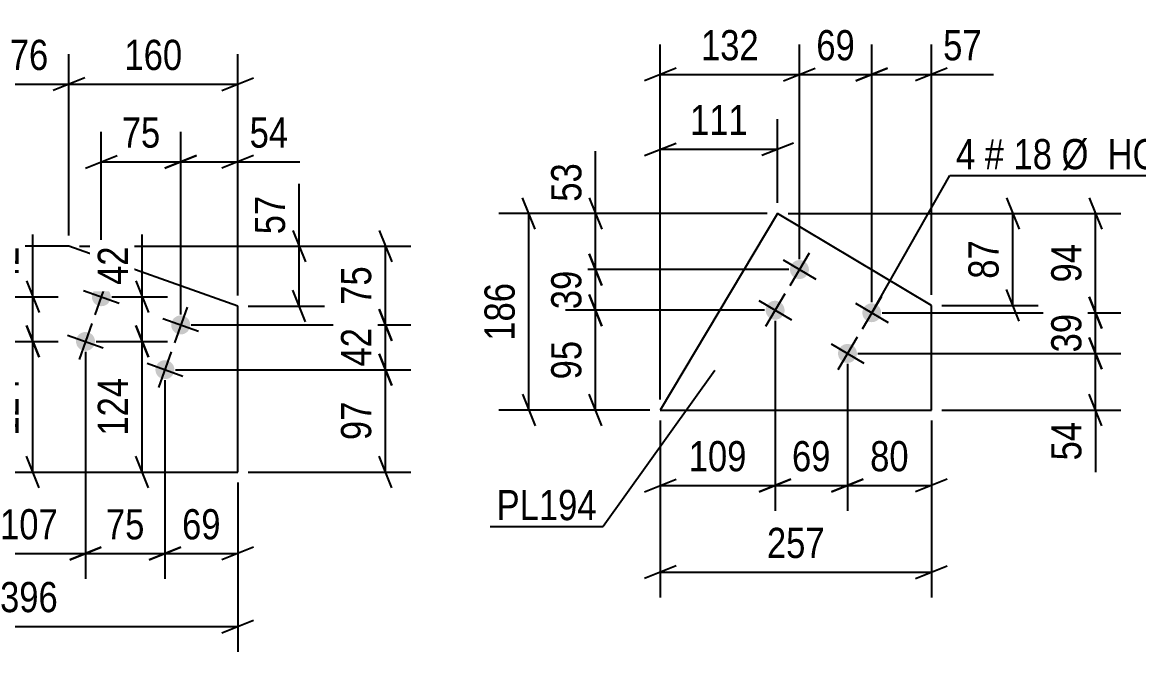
# Model space of a CAD drawing. Header units: millimetres. Extents: x 0 to 420, y 0 to 297.
# Drawn here: x 251.2 to 357.1, y 133 to 192.7 of the extents above; entities that cross this region are included whole.
import ezdxf

# ---------------------------------------------------------------- set-up
doc = ezdxf.new("R2010")
doc.units = ezdxf.units.MM
doc.styles.add('Arial Narrow', font='ARIALN.TTF', dxfattribs={"height": 0.2})

# ---------------------------------------------------------------- blocks, each defined once
blk = doc.blocks.new('Part-318893011-4851 - 4850')
at = {"color": 2, "linetype": 'Continuous'}
for p, q in [((322.86, 174.6), (311.72, 155.95)), ((337.46, 165.88), (322.86, 174.6)), ((337.46, 155.95), (337.46, 165.88)), ((311.72, 155.95), (337.46, 155.95))]:
    blk.add_line(p, q, dxfattribs=at)
blk = doc.blocks.new('Bolt-318893011-4852 - 4850')
at = {"linetype": 'Continuous'}
for points in [[(325.71, 168.82, -1), (324.16, 169.74, -1)], [(323.4, 164.96, -1), (321.85, 165.88, -1)], [(332.57, 164.72, -1), (331.03, 165.64, -1)], [(330.27, 160.86, -1), (328.72, 161.78, -1)]]:
    blk.add_hatch(color=1, dxfattribs=at).paths.add_polyline_path(points)
at = {"color": 1, "linetype": 'Continuous'}
for p, q in [((325.86, 170.83), (324.01, 167.74)), ((323.39, 170.21), (326.48, 168.36)), ((323.55, 166.97), (321.7, 163.87)), ((332.72, 166.73), (330.88, 163.64)), ((321.08, 166.34), (324.17, 164.5)), ((330.26, 166.1), (333.35, 164.26)), ((327.95, 162.24), (331.04, 160.39)), ((330.42, 162.86), (328.57, 159.77))]:
    blk.add_line(p, q, dxfattribs=at)
blk = doc.blocks.new('Part-318893011-21464 - 21463')
at = {"color": 2, "linetype": 'Continuous'}
for p, q in [((248, 171.5), (231.98, 165.82)), ((255.59, 171.5), (248, 171.5)), ((271.61, 165.82), (255.59, 171.5)), ((231.98, 165.82), (231.98, 150.07)), ((271.61, 150.07), (271.61, 165.82)), ((231.98, 150.07), (271.61, 150.07))]:
    blk.add_line(p, q, dxfattribs=at)
blk = doc.blocks.new('Bolt-318893011-21465 - 21463')
at = {"linetype": 'Continuous'}
for points in [[(259.51, 166.4, -1), (257.81, 167, -1)], [(267.05, 163.72, -1), (265.35, 164.33, -1)], [(258.01, 162.16, -1), (256.31, 162.76, -1)], [(265.55, 159.48, -1), (263.85, 160.08, -1)]]:
    blk.add_hatch(color=1, dxfattribs=at).paths.add_polyline_path(points)
at = {"color": 1, "linetype": 'Continuous'}
for p, q in [((259.26, 168.4), (258.06, 165)), ((256.97, 167.3), (260.36, 166.1)), ((266.8, 165.72), (265.6, 162.33)), ((264.51, 164.63), (267.9, 163.42)), ((257.76, 164.15), (256.56, 160.76)), ((255.46, 163.06), (258.85, 161.86)), ((265.3, 161.48), (264.1, 158.09)), ((263, 160.39), (266.39, 159.18))]:
    blk.add_line(p, q, dxfattribs=at)
blk = doc.blocks.new('StraightDimension-318893011-4860 - 4850')
at = {"color": 7, "linetype": 'Continuous'}
for p, q in [((311.72, 154.95), (311.72, 138.16)), ((337.46, 154.95), (337.46, 138.16)), ((313.22, 141.16), (310.22, 139.96)), ((335.96, 139.96), (338.96, 141.16)), ((311.72, 140.56), (337.46, 140.56))]:
    blk.add_line(p, q, dxfattribs=at)
at = {"color": 0}
blk.add_wipeout([(327.93, 141.31), (327.93, 145.51), (321.25, 145.51), (321.25, 141.31)], dxfattribs=at)
at = {"color": 3, "style": 'Arial Narrow'}
blk.add_text('257', height=2.863, dxfattribs=at).set_placement((321.85, 141.91))
blk = doc.blocks.new('StraightDimension-318893011-23802 - 4850')
at = {"color": 7, "linetype": 'Continuous'}
for p, q in [((311.72, 156.95), (311.72, 190.64)), ((324.93, 170.28), (324.93, 190.64)), ((313.22, 188.39), (310.22, 187.19)), ((311.72, 187.79), (324.93, 187.79)), ((323.43, 187.19), (326.43, 188.39))]:
    blk.add_line(p, q, dxfattribs=at)
at = {"color": 0}
blk.add_wipeout([(321.67, 188.54), (321.67, 192.74), (314.99, 192.74), (314.99, 188.54)], dxfattribs=at)
at = {"color": 3, "style": 'Arial Narrow'}
blk.add_text('132', height=2.863, dxfattribs=at).set_placement((315.59, 189.14))
blk = doc.blocks.new('StraightDimension-318893011-23800 - 4850')
at = {"color": 7, "linetype": 'Continuous'}
for p, q in [((331.8, 166.18), (331.8, 190.64)), ((337.46, 166.88), (337.46, 190.64)), ((330.3, 187.19), (333.3, 188.39)), ((331.8, 187.79), (337.46, 187.79)), ((338.96, 188.39), (335.96, 187.19)), ((337.46, 187.79), (343.36, 187.79)), ((337.46, 187.79), (343.36, 187.79))]:
    blk.add_line(p, q, dxfattribs=at)
at = {"color": 0}
blk.add_wipeout([(342.84, 188.54), (342.84, 192.74), (337.98, 192.74), (337.98, 188.54)], dxfattribs=at)
at = {"color": 3, "style": 'Arial Narrow'}
blk.add_text('57', height=2.863, dxfattribs=at).set_placement((338.58, 189.14))
blk = doc.blocks.new('StraightDimension-318893011-4854 - 4850')
at = {"color": 7, "linetype": 'Continuous'}
for p, q in [((311.72, 156.95), (311.72, 183.54)), ((322.86, 175.6), (322.86, 183.54)), ((310.22, 180.09), (313.22, 181.29)), ((324.36, 181.29), (321.36, 180.09)), ((311.72, 180.69), (322.86, 180.69))]:
    blk.add_line(p, q, dxfattribs=at)
at = {"color": 0}
blk.add_wipeout([(320.64, 181.44), (320.64, 185.64), (313.95, 185.64), (313.95, 181.44)], dxfattribs=at)
at = {"color": 3, "style": 'Arial Narrow'}
blk.add_text('111', height=2.863, dxfattribs=at).set_placement((314.55, 182.04))
blk = doc.blocks.new('StraightDimension-318893011-4864 - 4850')
at = {"color": 7, "linetype": 'Continuous'}
for p, q in [((344.59, 176.1), (345.79, 173.1)), ((323.86, 174.6), (347.59, 174.6)), ((345.19, 165.88), (345.19, 174.6)), ((345.79, 164.38), (344.59, 167.38)), ((338.46, 165.88), (347.59, 165.88))]:
    blk.add_line(p, q, dxfattribs=at)
at = {"color": 0}
blk.add_wipeout([(344.44, 172.66), (340.24, 172.66), (340.24, 167.81), (344.44, 167.81)], dxfattribs=at)
at = {"color": 3, "style": 'Arial Narrow'}
blk.add_text('87', height=2.863, rotation=90.0002, dxfattribs=at).set_placement((343.84, 168.41))
blk = doc.blocks.new('StraightDimension-318893011-4870 - 4850')
at = {"color": 7, "linetype": 'Continuous'}
for p, q in [((299.85, 173.1), (298.65, 176.1)), ((321.86, 174.6), (296.4, 174.6)), ((299.25, 155.95), (299.25, 174.6)), ((298.65, 157.45), (299.85, 154.45)), ((310.72, 155.95), (296.4, 155.95))]:
    blk.add_line(p, q, dxfattribs=at)
at = {"color": 0}
blk.add_wipeout([(298.5, 168.61), (294.3, 168.61), (294.3, 161.93), (298.5, 161.93)], dxfattribs=at)
at = {"color": 3, "style": 'Arial Narrow'}
blk.add_text('186', height=2.863, rotation=90.0002, dxfattribs=at).set_placement((297.9, 162.53))
blk = doc.blocks.new('StraightDimension-318893011-23717 - 4850')
at = {"color": 7, "linetype": 'Continuous'}
for p, q in [((305.58, 174.6), (305.58, 180.5)), ((305.58, 174.6), (305.58, 180.5)), ((304.98, 176.1), (306.18, 173.1)), ((321.86, 174.6), (302.73, 174.6)), ((305.58, 169.28), (305.58, 174.6)), ((306.18, 167.78), (304.98, 170.78)), ((323.93, 169.28), (302.73, 169.28))]:
    blk.add_line(p, q, dxfattribs=at)
at = {"color": 0}
blk.add_wipeout([(304.83, 179.98), (300.63, 179.98), (300.63, 175.12), (304.83, 175.12)], dxfattribs=at)
at = {"color": 3, "style": 'Arial Narrow'}
blk.add_text('53', height=2.863, rotation=90.0002, dxfattribs=at).set_placement((304.23, 175.72))
blk = doc.blocks.new('StraightDimension-318893011-23718 - 4850')
at = {"color": 7, "linetype": 'Continuous'}
for p, q in [((304.98, 170.78), (306.18, 167.78)), ((323.93, 169.28), (302.73, 169.28)), ((305.58, 165.42), (305.58, 169.28)), ((306.18, 163.92), (304.98, 166.92)), ((321.62, 165.42), (302.73, 165.42))]:
    blk.add_line(p, q, dxfattribs=at)
at = {"color": 0}
blk.add_wipeout([(304.83, 169.78), (300.63, 169.78), (300.63, 164.92), (304.83, 164.92)], dxfattribs=at)
at = {"color": 3, "style": 'Arial Narrow'}
blk.add_text('39', height=2.863, rotation=90.0002, dxfattribs=at).set_placement((304.23, 165.52))
blk = doc.blocks.new('StraightDimension-318893011-23719 - 4850')
at = {"color": 7, "linetype": 'Continuous'}
for p, q in [((304.98, 166.92), (306.18, 163.92)), ((321.62, 165.42), (302.73, 165.42)), ((305.58, 155.95), (305.58, 165.42)), ((306.18, 154.45), (304.98, 157.45)), ((310.72, 155.95), (302.73, 155.95))]:
    blk.add_line(p, q, dxfattribs=at)
at = {"color": 0}
blk.add_wipeout([(304.83, 163.11), (300.63, 163.11), (300.63, 158.26), (304.83, 158.26)], dxfattribs=at)
at = {"color": 3, "style": 'Arial Narrow'}
blk.add_text('95', height=2.863, rotation=90.0002, dxfattribs=at).set_placement((304.23, 158.86))
blk = doc.blocks.new('StraightDimension-318893011-23740 - 4850')
at = {"color": 7, "linetype": 'Continuous'}
for p, q in [((329.49, 160.32), (329.49, 146.39)), ((337.46, 154.95), (337.46, 146.39)), ((327.99, 148.19), (330.99, 149.39)), ((329.49, 148.79), (337.46, 148.79)), ((338.96, 149.39), (335.96, 148.19))]:
    blk.add_line(p, q, dxfattribs=at)
at = {"color": 0}
blk.add_wipeout([(335.9, 149.54), (335.9, 153.74), (331.05, 153.74), (331.05, 149.54)], dxfattribs=at)
at = {"color": 3, "style": 'Arial Narrow'}
blk.add_text('80', height=2.863, dxfattribs=at).set_placement((331.65, 150.14))
blk = doc.blocks.new('StraightDimension-318893011-23741 - 4850')
at = {"color": 7, "linetype": 'Continuous'}
for p, q in [((322.62, 164.42), (322.62, 146.39)), ((329.49, 160.32), (329.49, 146.39)), ((321.12, 148.19), (324.12, 149.39)), ((322.62, 148.79), (329.49, 148.79)), ((330.99, 149.39), (327.99, 148.19))]:
    blk.add_line(p, q, dxfattribs=at)
at = {"color": 0}
blk.add_wipeout([(328.49, 149.54), (328.49, 153.74), (323.63, 153.74), (323.63, 149.54)], dxfattribs=at)
at = {"color": 3, "style": 'Arial Narrow'}
blk.add_text('69', height=2.863, dxfattribs=at).set_placement((324.23, 150.14))
blk = doc.blocks.new('StraightDimension-318893011-23742 - 4850')
at = {"color": 7, "linetype": 'Continuous'}
for p, q in [((322.62, 164.42), (322.62, 146.39)), ((311.72, 154.95), (311.72, 146.39)), ((310.22, 148.19), (313.22, 149.39)), ((311.72, 148.79), (322.62, 148.79)), ((324.12, 149.39), (321.12, 148.19))]:
    blk.add_line(p, q, dxfattribs=at)
at = {"color": 0}
blk.add_wipeout([(320.52, 149.54), (320.52, 153.74), (313.83, 153.74), (313.83, 149.54)], dxfattribs=at)
at = {"color": 3, "style": 'Arial Narrow'}
blk.add_text('109', height=2.863, dxfattribs=at).set_placement((314.43, 150.14))
blk = doc.blocks.new('StraightDimension-318893011-23770 - 4850')
at = {"color": 7, "linetype": 'Continuous'}
for p, q in [((352.45, 176.1), (353.65, 173.1)), ((323.86, 174.6), (355.45, 174.6)), ((353.05, 165.18), (353.05, 174.6)), ((353.65, 163.68), (352.45, 166.68)), ((332.8, 165.18), (355.45, 165.18))]:
    blk.add_line(p, q, dxfattribs=at)
at = {"color": 0}
blk.add_wipeout([(352.3, 172.32), (348.1, 172.32), (348.1, 167.46), (352.3, 167.46)], dxfattribs=at)
at = {"color": 3, "style": 'Arial Narrow'}
blk.add_text('94', height=2.863, rotation=90.0002, dxfattribs=at).set_placement((351.7, 168.06))
blk = doc.blocks.new('StraightDimension-318893011-23771 - 4850')
at = {"color": 7, "linetype": 'Continuous'}
for p, q in [((352.45, 166.68), (353.65, 163.68)), ((332.8, 165.18), (355.45, 165.18)), ((353.05, 161.32), (353.05, 165.18)), ((353.65, 159.82), (352.45, 162.82)), ((330.49, 161.32), (355.45, 161.32))]:
    blk.add_line(p, q, dxfattribs=at)
at = {"color": 0}
blk.add_wipeout([(352.3, 165.68), (348.1, 165.68), (348.1, 160.82), (352.3, 160.82)], dxfattribs=at)
at = {"color": 3, "style": 'Arial Narrow'}
blk.add_text('39', height=2.863, rotation=90.0002, dxfattribs=at).set_placement((351.7, 161.42))
blk = doc.blocks.new('StraightDimension-318893011-23772 - 4850')
at = {"color": 7, "linetype": 'Continuous'}
for p, q in [((352.45, 162.82), (353.65, 159.82)), ((330.49, 161.32), (355.45, 161.32)), ((353.05, 155.95), (353.05, 161.32)), ((353.65, 154.45), (352.45, 157.45)), ((338.46, 155.95), (355.45, 155.95)), ((353.05, 155.95), (353.05, 150.04)), ((353.05, 155.95), (353.05, 150.04))]:
    blk.add_line(p, q, dxfattribs=at)
at = {"color": 0}
blk.add_wipeout([(352.3, 155.42), (348.1, 155.42), (348.1, 150.57), (352.3, 150.57)], dxfattribs=at)
at = {"color": 3, "style": 'Arial Narrow'}
blk.add_text('54', height=2.863, rotation=90.0002, dxfattribs=at).set_placement((351.7, 151.17))
blk = doc.blocks.new('StraightDimension-318893011-23801 - 4850')
at = {"color": 7, "linetype": 'Continuous'}
for p, q in [((324.93, 170.28), (324.93, 190.64)), ((331.8, 166.18), (331.8, 190.64)), ((323.43, 187.19), (326.43, 188.39)), ((324.93, 187.79), (331.8, 187.79)), ((333.3, 188.39), (330.3, 187.19))]:
    blk.add_line(p, q, dxfattribs=at)
at = {"color": 0}
blk.add_wipeout([(330.79, 188.54), (330.79, 192.74), (325.94, 192.74), (325.94, 188.54)], dxfattribs=at)
at = {"color": 3, "style": 'Arial Narrow'}
blk.add_text('69', height=2.863, dxfattribs=at).set_placement((326.54, 189.14))
blk = doc.blocks.new('StraightDimension-318893011-23581 - 21463')
at = {"color": 7, "linetype": 'Continuous'}
for p, q in [((258.66, 167.7), (258.66, 182.35)), ((266.2, 165.03), (266.2, 182.35)), ((257.16, 178.9), (260.16, 180.1)), ((258.66, 179.5), (266.2, 179.5)), ((267.7, 180.1), (264.7, 178.9))]:
    blk.add_line(p, q, dxfattribs=at)
at = {"color": 0}
blk.add_wipeout([(264.86, 180.25), (264.86, 184.45), (260, 184.45), (260, 180.25)], dxfattribs=at)
at = {"color": 3, "style": 'Arial Narrow'}
blk.add_text('75', height=2.863, dxfattribs=at).set_placement((260.6, 180.85))
blk = doc.blocks.new('StraightDimension-318893011-23669 - 21463')
at = {"color": 7, "linetype": 'Continuous'}
for p, q in [((252.17, 166.7), (252.17, 172.61)), ((252.17, 166.7), (252.17, 172.61)), ((251.57, 168.2), (252.77, 165.2)), ((245.93, 166.7), (254.57, 166.7)), ((252.17, 162.46), (252.17, 166.7)), ((252.77, 160.96), (251.57, 163.96)), ((247.43, 162.46), (254.57, 162.46))]:
    blk.add_line(p, q, dxfattribs=at)
at = {"color": 0}
blk.add_wipeout([(251.42, 172.08), (247.22, 172.08), (247.22, 167.22), (251.42, 167.22)], dxfattribs=at)
at = {"color": 3, "style": 'Arial Narrow'}
blk.add_text('42', height=2.863, rotation=90.0002, dxfattribs=at).set_placement((250.82, 167.82))
blk = doc.blocks.new('StraightDimension-318893011-23634 - 21463')
at = {"color": 7, "linetype": 'Continuous'}
for p, q in [((246.43, 161.46), (246.43, 139.93)), ((257.16, 161.46), (257.16, 139.93)), ((244.93, 141.73), (247.93, 142.93)), ((246.43, 142.33), (257.16, 142.33)), ((258.66, 142.93), (255.66, 141.73))]:
    blk.add_line(p, q, dxfattribs=at)
at = {"color": 0}
blk.add_wipeout([(255.14, 143.08), (255.14, 147.28), (248.45, 147.28), (248.45, 143.08)], dxfattribs=at)
at = {"color": 3, "style": 'Arial Narrow'}
blk.add_text('107', height=2.863, dxfattribs=at).set_placement((249.05, 143.68))
blk = doc.blocks.new('StraightDimension-318893011-23632 - 21463')
at = {"color": 7, "linetype": 'Continuous'}
for p, q in [((264.7, 158.78), (264.7, 139.93)), ((271.61, 149.07), (271.61, 139.93)), ((263.2, 141.73), (266.2, 142.93)), ((264.7, 142.33), (271.61, 142.33)), ((273.11, 142.93), (270.11, 141.73))]:
    blk.add_line(p, q, dxfattribs=at)
at = {"color": 0}
blk.add_wipeout([(270.58, 143.08), (270.58, 147.28), (265.73, 147.28), (265.73, 143.08)], dxfattribs=at)
at = {"color": 3, "style": 'Arial Narrow'}
blk.add_text('69', height=2.863, dxfattribs=at).set_placement((266.33, 143.68))
blk = doc.blocks.new('StraightDimension-318893011-21686 - 21463')
at = {"color": 7, "linetype": 'Continuous'}
for p, q in [((255.59, 172.5), (255.59, 189.72)), ((271.61, 166.82), (271.61, 189.72)), ((257.09, 187.47), (254.09, 186.27)), ((255.59, 186.87), (271.61, 186.87)), ((270.11, 186.27), (273.11, 187.47))]:
    blk.add_line(p, q, dxfattribs=at)
at = {"color": 0}
blk.add_wipeout([(266.94, 187.62), (266.94, 191.82), (260.26, 191.82), (260.26, 187.62)], dxfattribs=at)
at = {"color": 3, "style": 'Arial Narrow'}
blk.add_text('160', height=2.863, dxfattribs=at).set_placement((260.86, 188.22))
blk = doc.blocks.new('StraightDimension-318893011-21687 - 21463')
at = {"color": 7, "linetype": 'Continuous'}
for p, q in [((248, 172.5), (248, 189.72)), ((255.59, 172.5), (255.59, 189.72)), ((246.5, 186.27), (249.5, 187.47)), ((248, 186.87), (255.59, 186.87)), ((257.09, 187.47), (254.09, 186.27))]:
    blk.add_line(p, q, dxfattribs=at)
at = {"color": 0}
blk.add_wipeout([(254.22, 187.62), (254.22, 191.82), (249.37, 191.82), (249.37, 187.62)], dxfattribs=at)
at = {"color": 3, "style": 'Arial Narrow'}
blk.add_text('76', height=2.863, dxfattribs=at).set_placement((249.97, 188.22))
blk = doc.blocks.new('StraightDimension-318893011-21694 - 21463')
at = {"color": 7, "linetype": 'Continuous'}
for p, q in [((231.98, 149.07), (231.98, 133.02)), ((271.61, 149.07), (271.61, 133.02)), ((233.48, 136.02), (230.48, 134.82)), ((270.11, 134.82), (273.11, 136.02)), ((231.98, 135.42), (271.61, 135.42))]:
    blk.add_line(p, q, dxfattribs=at)
at = {"color": 0}
blk.add_wipeout([(255.14, 136.17), (255.14, 140.37), (248.45, 140.37), (248.45, 136.17)], dxfattribs=at)
at = {"color": 3, "style": 'Arial Narrow'}
blk.add_text('396', height=2.863, dxfattribs=at).set_placement((249.05, 136.77))
blk = doc.blocks.new('StraightDimension-318893011-21702 - 21463')
at = {"color": 7, "linetype": 'Continuous'}
for p, q in [((277.45, 171.5), (277.45, 177.41)), ((277.45, 171.5), (277.45, 177.41)), ((276.85, 173), (278.05, 170)), ((256.59, 171.5), (279.85, 171.5)), ((277.45, 165.82), (277.45, 171.5)), ((278.05, 164.32), (276.85, 167.32)), ((272.61, 165.82), (279.85, 165.82))]:
    blk.add_line(p, q, dxfattribs=at)
at = {"color": 0}
blk.add_wipeout([(276.7, 176.88), (272.5, 176.88), (272.5, 172.03), (276.7, 172.03)], dxfattribs=at)
at = {"color": 3, "style": 'Arial Narrow'}
blk.add_text('57', height=2.863, rotation=90.0002, dxfattribs=at).set_placement((276.1, 172.63))
blk = doc.blocks.new('StraightDimension-318893011-23609 - 21463')
at = {"color": 7, "linetype": 'Continuous'}
for p, q in [((285.03, 173), (286.23, 170)), ((256.59, 171.5), (288.03, 171.5)), ((285.63, 164.03), (285.63, 171.5)), ((286.23, 162.53), (285.03, 165.53)), ((267.2, 164.03), (288.03, 164.03))]:
    blk.add_line(p, q, dxfattribs=at)
at = {"color": 0}
blk.add_wipeout([(284.88, 170.19), (280.68, 170.19), (280.68, 165.34), (284.88, 165.34)], dxfattribs=at)
at = {"color": 3, "style": 'Arial Narrow'}
blk.add_text('75', height=2.863, rotation=90.0002, dxfattribs=at).set_placement((284.28, 165.94))
blk = doc.blocks.new('StraightDimension-318893011-23580 - 21463')
at = {"color": 7, "linetype": 'Continuous'}
for p, q in [((266.2, 165.03), (266.2, 182.35)), ((271.61, 166.82), (271.61, 182.35)), ((264.7, 178.9), (267.7, 180.1)), ((266.2, 179.5), (271.61, 179.5)), ((273.11, 180.1), (270.11, 178.9)), ((271.61, 179.5), (277.52, 179.5)), ((271.61, 179.5), (277.52, 179.5))]:
    blk.add_line(p, q, dxfattribs=at)
at = {"color": 0}
blk.add_wipeout([(276.99, 180.25), (276.99, 184.45), (272.14, 184.45), (272.14, 180.25)], dxfattribs=at)
at = {"color": 3, "style": 'Arial Narrow'}
blk.add_text('54', height=2.863, dxfattribs=at).set_placement((272.74, 180.85))
blk = doc.blocks.new('StraightDimension-318893011-23610 - 21463')
at = {"color": 7, "linetype": 'Continuous'}
for p, q in [((285.03, 165.53), (286.23, 162.53)), ((267.2, 164.03), (288.03, 164.03)), ((285.63, 159.78), (285.63, 164.03)), ((286.23, 158.28), (285.03, 161.28)), ((265.7, 159.78), (288.03, 159.78))]:
    blk.add_line(p, q, dxfattribs=at)
at = {"color": 0}
blk.add_wipeout([(284.88, 164.33), (280.68, 164.33), (280.68, 159.48), (284.88, 159.48)], dxfattribs=at)
at = {"color": 3, "style": 'Arial Narrow'}
blk.add_text('42', height=2.863, rotation=90.0002, dxfattribs=at).set_placement((284.28, 160.08))
blk = doc.blocks.new('StraightDimension-318893011-23611 - 21463')
at = {"color": 7, "linetype": 'Continuous'}
for p, q in [((285.03, 161.28), (286.23, 158.28)), ((265.7, 159.78), (288.03, 159.78)), ((285.63, 150.07), (285.63, 159.78)), ((286.23, 148.57), (285.03, 151.57)), ((272.61, 150.07), (288.03, 150.07))]:
    blk.add_line(p, q, dxfattribs=at)
at = {"color": 0}
blk.add_wipeout([(284.88, 157.35), (280.68, 157.35), (280.68, 152.5), (284.88, 152.5)], dxfattribs=at)
at = {"color": 3, "style": 'Arial Narrow'}
blk.add_text('97', height=2.863, rotation=90.0002, dxfattribs=at).set_placement((284.28, 153.1))
blk = doc.blocks.new('StraightDimension-318893011-23633 - 21463')
at = {"color": 7, "linetype": 'Continuous'}
for p, q in [((257.16, 161.46), (257.16, 139.93)), ((264.7, 158.78), (264.7, 139.93)), ((255.66, 141.73), (258.66, 142.93)), ((257.16, 142.33), (264.7, 142.33)), ((266.2, 142.93), (263.2, 141.73))]:
    blk.add_line(p, q, dxfattribs=at)
at = {"color": 0}
blk.add_wipeout([(263.36, 143.08), (263.36, 147.28), (258.5, 147.28), (258.5, 143.08)], dxfattribs=at)
at = {"color": 3, "style": 'Arial Narrow'}
blk.add_text('75', height=2.863, dxfattribs=at).set_placement((259.1, 143.68))
blk = doc.blocks.new('StraightDimension-318893011-23670 - 21463')
at = {"color": 7, "linetype": 'Continuous'}
for p, q in [((251.57, 163.96), (252.77, 160.96)), ((247.43, 162.46), (254.57, 162.46)), ((252.17, 150.07), (252.17, 162.46)), ((252.77, 148.57), (251.57, 151.57)), ((247.43, 150.07), (254.57, 150.07))]:
    blk.add_line(p, q, dxfattribs=at)
at = {"color": 0}
blk.add_wipeout([(251.42, 159.6), (247.22, 159.6), (247.22, 152.92), (251.42, 152.92)], dxfattribs=at)
at = {"color": 3, "style": 'Arial Narrow'}
blk.add_text('124', height=2.863, rotation=90.0002, dxfattribs=at).set_placement((250.82, 153.52))
blk = doc.blocks.new('StraightDimension-318893011-23693 - 21463')
at = {"color": 7, "linetype": 'Continuous'}
for p, q in [((262.54, 166.7), (262.54, 172.61)), ((262.54, 166.7), (262.54, 172.61)), ((261.94, 168.2), (263.14, 165.2)), ((259.66, 166.7), (264.94, 166.7)), ((262.54, 162.46), (262.54, 166.7)), ((263.14, 160.96), (261.94, 163.96)), ((258.16, 162.46), (264.94, 162.46))]:
    blk.add_line(p, q, dxfattribs=at)
at = {"color": 0}
blk.add_wipeout([(261.79, 172.08), (257.59, 172.08), (257.59, 167.22), (261.79, 167.22)], dxfattribs=at)
at = {"color": 3, "style": 'Arial Narrow'}
blk.add_text('42', height=2.863, rotation=90.0002, dxfattribs=at).set_placement((261.19, 167.82))
blk = doc.blocks.new('StraightDimension-318893011-23694 - 21463')
at = {"color": 7, "linetype": 'Continuous'}
for p, q in [((261.94, 163.96), (263.14, 160.96)), ((258.16, 162.46), (264.94, 162.46)), ((262.54, 150.07), (262.54, 162.46)), ((263.14, 148.57), (261.94, 151.57)), ((258.16, 150.07), (264.94, 150.07))]:
    blk.add_line(p, q, dxfattribs=at)
at = {"color": 0}
blk.add_wipeout([(261.79, 159.6), (257.59, 159.6), (257.59, 152.92), (261.79, 152.92)], dxfattribs=at)
at = {"color": 3, "style": 'Arial Narrow'}
blk.add_text('124', height=2.863, rotation=90.0002, dxfattribs=at).set_placement((261.19, 153.52))
blk = doc.blocks.new('Mark-318893011-4916 - 4850')
at = {"color": 7, "linetype": 'Continuous'}
for p, q in [((331.8, 165.18), (339.2, 178.2)), ((339.2, 178.2), (365.94, 178.2))]:
    blk.add_line(p, q, dxfattribs=at)
at = {"color": 0}
for points in [[(341.63, 178.8), (341.63, 181.8), (339.8, 181.8), (339.8, 178.8)], [(344.36, 178.8), (344.36, 181.8), (342.53, 181.8), (342.53, 178.8)], [(348.92, 178.8), (348.92, 181.8), (345.26, 181.8), (345.26, 178.8)], [(365.34, 178.8), (365.34, 181.8), (349.82, 181.8), (349.82, 178.8)]]:
    blk.add_wipeout(points, dxfattribs=at)
for points in [[(341.63, 178.8), (341.63, 181.8), (339.8, 181.8), (339.8, 178.8)], [(344.36, 178.8), (344.36, 181.8), (342.53, 181.8), (342.53, 178.8)], [(348.92, 178.8), (348.92, 181.8), (345.26, 181.8), (345.26, 178.8)], [(365.34, 178.8), (365.34, 181.8), (349.82, 181.8), (349.82, 178.8)]]:
    blk.add_wipeout(points, dxfattribs=at)
at = {"color": 3, "style": 'Arial Narrow'}
for s, height, p in [('4', 2.86, (339.8, 178.8)), ('#', 2.86, (342.53, 178.8)), ('18', 2.863, (345.26, 178.8)), ('Ø  HOLES', 2.863, (349.82, 178.8))]:
    blk.add_text(s, height=height, dxfattribs=at).set_placement(p)
blk = doc.blocks.new('Mark-318893011-4913 - 4850')
at = {"color": 30, "linetype": 'Continuous'}
for p in [(316.9, 159.71), (295.59, 144.9)]:
    blk.add_line(p, (306.29, 144.9), dxfattribs=at)
at = {"color": 0}
blk.add_wipeout([(305.69, 145.5), (305.69, 148.5), (296.19, 148.5), (296.19, 145.5)], dxfattribs=at)
blk.add_wipeout([(305.69, 145.5), (305.69, 148.5), (296.19, 148.5), (296.19, 145.5)], dxfattribs=at)
at = {"color": 3, "style": 'Arial Narrow'}
blk.add_text('PL194', height=2.863, dxfattribs=at).set_placement((296.19, 145.5))

msp = doc.modelspace()

# ---------------------------------------------------------------- block references
for name in ['Part-318893011-4851 - 4850', 'Part-318893011-21464 - 21463', 'Bolt-318893011-4852 - 4850', 'Bolt-318893011-21465 - 21463', 'StraightDimension-318893011-4860 - 4850']:
    msp.add_blockref(name, (0, 0))

# ---------------------------------------------------------------- next in the draw order: block references
for name in ['StraightDimension-318893011-23802 - 4850', 'StraightDimension-318893011-23800 - 4850', 'StraightDimension-318893011-23581 - 21463', 'StraightDimension-318893011-23669 - 21463', 'StraightDimension-318893011-23740 - 4850', 'StraightDimension-318893011-23632 - 21463']:
    msp.add_blockref(name, (0, 0))

# ---------------------------------------------------------------- next in the draw order: block references
for name in ['StraightDimension-318893011-21686 - 21463', 'StraightDimension-318893011-4854 - 4850', 'StraightDimension-318893011-23634 - 21463']:
    msp.add_blockref(name, (0, 0))

# ---------------------------------------------------------------- next in the draw order: block references
for name in ['StraightDimension-318893011-21687 - 21463', 'StraightDimension-318893011-4870 - 4850', 'StraightDimension-318893011-4864 - 4850', 'StraightDimension-318893011-21694 - 21463']:
    msp.add_blockref(name, (0, 0))

# ---------------------------------------------------------------- next in the draw order: block references
for name in ['StraightDimension-318893011-23717 - 4850', 'StraightDimension-318893011-21702 - 21463', 'StraightDimension-318893011-23670 - 21463']:
    msp.add_blockref(name, (0, 0))

# ---------------------------------------------------------------- next in the draw order: block references
for name in ['StraightDimension-318893011-23609 - 21463', 'StraightDimension-318893011-23718 - 4850']:
    msp.add_blockref(name, (0, 0))

# ---------------------------------------------------------------- next in the draw order: block references
for name in ['StraightDimension-318893011-23580 - 21463', 'StraightDimension-318893011-23719 - 4850']:
    msp.add_blockref(name, (0, 0))

# ---------------------------------------------------------------- next in the draw order: block references
for name in ['StraightDimension-318893011-23610 - 21463', 'StraightDimension-318893011-23741 - 4850']:
    msp.add_blockref(name, (0, 0))

# ---------------------------------------------------------------- next in the draw order: block references
for name in ['StraightDimension-318893011-23742 - 4850', 'StraightDimension-318893011-23611 - 21463']:
    msp.add_blockref(name, (0, 0))

# ---------------------------------------------------------------- next in the draw order: block references
for name in ['StraightDimension-318893011-23770 - 4850', 'StraightDimension-318893011-23633 - 21463', 'Mark-318893011-4913 - 4850']:
    msp.add_blockref(name, (0, 0))

# ---------------------------------------------------------------- next in the draw order: block references
for name in ['StraightDimension-318893011-23693 - 21463', 'StraightDimension-318893011-23771 - 4850']:
    msp.add_blockref(name, (0, 0))

# ---------------------------------------------------------------- next in the draw order: block references
for name in ['StraightDimension-318893011-23801 - 4850', 'StraightDimension-318893011-23694 - 21463', 'StraightDimension-318893011-23772 - 4850']:
    msp.add_blockref(name, (0, 0))

# ---------------------------------------------------------------- next in the draw order: block references
msp.add_blockref('Mark-318893011-4916 - 4850', (0, 0))

doc.saveas('drawing.dxf')
